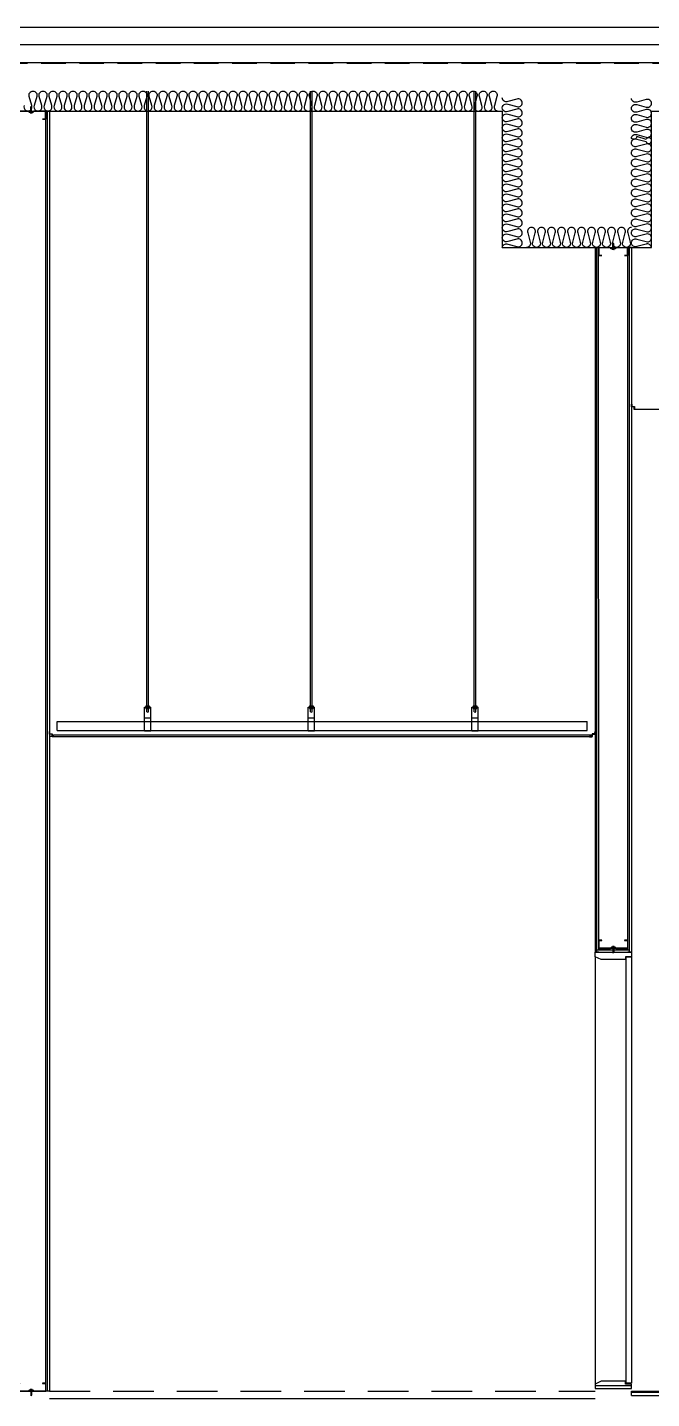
# Model space of a CAD drawing. Header units: millimetres. Extents: x 17311 to 801382, y -242618 to -104888.
# Drawn here: x 527890 to 531321, y -194169 to -186629 of the extents above; entities that cross this region are included whole.
import ezdxf

# ---------------------------------------------------------------- set-up
doc = ezdxf.new("R2010")
doc.units = ezdxf.units.MM
doc.header["$LTSCALE"] = 250
doc.linetypes.add('HID', pattern=[2.8, 1.8, -1])
doc.linetypes.add('HIDDEN', pattern=[9.525, 6.35, -3.175])
for name, color, linetype in [('8입면선', 8, 'Continuous'), ('A-CEIL', 8, 'Continuous'), ('A-CEIL_EL', 8, 'Continuous'), ('A-DOOR', 4, 'Continuous'), ('A-ELE-4', 4, 'Continuous'), ('A-ELE-8', 8, 'Continuous'), ('A-FIN', 6, 'Continuous'), ('A-FIN-8', 8, 'Continuous'), ('A-HAT-WIREMESH', 9, 'g_mesh'), ('A-WALL-D', 7, 'Continuous'), ('A-WP', 1, 'HID'), ('GAGAM-DT', 7, 'Continuous'), ('ISL', 251, 'Continuous'), ('MO-S', 3, 'Continuous'), ('악세스 350', 7, 'Continuous'), ('인테리어', 7, 'HIDDEN'), ('입면', 7, 'Continuous')]:
    doc.layers.add(name, color=color, linetype=linetype)
doc.layers.add('CK', color=221, linetype='Continuous', plot=False)
doc.layers.add('NOPLOT', color=191, linetype='Continuous', plot=False)
doc.styles.add('Gdim', font='')
doc.styles.get('Gdim').set_extended_font_data('Dotum')
doc.linetypes.add('g_mesh', pattern='A,10,-0.8,["X",Gdim,S=0.6,R=0,X=-0.15,Y=-0.3],-0.8', length=11.6)

# ---------------------------------------------------------------- blocks, each defined once
blk = doc.blocks.new('*U81')
at = {"layer": '8입면선', "color": 8}
for p, q in [((3316397.6, 472011.4), (3316397.6, 479051.4)), ((3316577.6, 472011.4), (3316577.6, 479051.4))]:
    blk.add_line(p, q, dxfattribs=at)
at = {"layer": 'A-WALL-D'}
for p, q in [((3316387.6, 479051.4), (3316387.6, 472011.4)), ((3316407.6, 479051.4), (3316387.6, 479051.4)), ((3316407.6, 472021.4), (3316407.6, 479051.4)), ((3316567.6, 472021.4), (3316567.6, 479051.4)), ((3316587.6, 479051.4), (3316567.6, 479051.4)), ((3316587.6, 479051.4), (3316587.6, 472011.4)), ((3316407.6, 472011.4), (3316387.6, 472011.4)), ((3316587.6, 472011.4), (3316567.6, 472011.4))]:
    blk.add_line(p, q, dxfattribs=at)
at = {"layer": 'CK', "linetype": 'Continuous'}
blk.add_line((3316472.9, 472011.4), (3316502.3, 472011.4), dxfattribs=at)
at = {"layer": 'GAGAM-DT', "color": 8}
for p, q in [((3316492.7, 479045.6), (3316482.8, 479045.6)), ((3316482.8, 479045.6), (3316482.8, 479042.1)), ((3316491.2, 479040.6), (3316484.3, 479040.6)), ((3316485.3, 479045.6), (3316485.3, 479077)), ((3316490.3, 479071.5), (3316485.3, 479077)), ((3316485.3, 479045.6), (3316485.3, 479040.6)), ((3316490.3, 479045.6), (3316490.3, 479071.5)), ((3316490.3, 479045.6), (3316490.3, 479040.6)), ((3316492.7, 479045.6), (3316492.7, 479042.1)), ((3316482.8, 472017.2), (3316482.8, 472020.7)), ((3316492.7, 472017.2), (3316482.8, 472017.2)), ((3316491.2, 472022.2), (3316484.3, 472022.2)), ((3316485.3, 472017.2), (3316485.3, 472022.2)), ((3316485.3, 472017.2), (3316485.3, 471985.8)), ((3316490.3, 472017.2), (3316490.3, 472022.2)), ((3316490.3, 472017.2), (3316490.3, 471991.3)), ((3316492.7, 472017.2), (3316492.7, 472020.7)), ((3316490.3, 471991.3), (3316485.3, 471985.8))]:
    blk.add_line(p, q, dxfattribs=at)
for centre, start, end in [((3316484.3, 479042.1), 180, 270), ((3316491.2, 479042.1), 270, 0), ((3316484.3, 472020.7), 90, 180), ((3316491.2, 472020.7), 0, 90)]:
    blk.add_arc(centre, 1.51, start, end, dxfattribs=at)
at = {"layer": '입면', "color": 6}
for p, q in [((3316407.6, 479006.4), (3316407.6, 479051.4)), ((3316407.6, 479051.4), (3316472.9, 479051.4)), ((3316472.4, 479050.2), (3316408.8, 479050.2)), ((3316408.8, 479050.2), (3316408.8, 479007.6)), ((3316477.4, 479044.4), (3316472.4, 479050.2)), ((3316472.9, 479051.4), (3316477.9, 479045.6)), ((3316497.8, 479044.4), (3316477.4, 479044.4)), ((3316477.9, 479045.6), (3316497.3, 479045.6)), ((3316497.3, 479045.6), (3316502.3, 479051.4)), ((3316502.8, 479050.2), (3316497.8, 479044.4)), ((3316502.3, 479051.4), (3316567.6, 479051.4)), ((3316566.4, 479050.2), (3316502.8, 479050.2)), ((3316566.4, 479007.6), (3316566.4, 479050.2)), ((3316567.6, 479051.4), (3316567.6, 479006.4)), ((3316425.4, 479006.4), (3316407.6, 479006.4)), ((3316408.8, 479007.6), (3316425.4, 479007.6)), ((3316425.4, 479007.6), (3316425.4, 479006.4)), ((3316549.8, 479006.4), (3316549.8, 479007.6)), ((3316549.8, 479007.6), (3316566.4, 479007.6)), ((3316567.6, 479006.4), (3316549.8, 479006.4)), ((3316425.4, 472056.4), (3316407.6, 472056.4)), ((3316407.6, 472056.4), (3316407.6, 472011.4)), ((3316407.6, 472011.4), (3316472.9, 472011.4)), ((3316408.8, 472012.6), (3316408.8, 472055.2)), ((3316408.8, 472055.2), (3316425.4, 472055.2)), ((3316472.4, 472012.6), (3316408.8, 472012.6)), ((3316425.4, 472055.2), (3316425.4, 472056.4)), ((3316477.4, 472018.5), (3316472.4, 472012.6)), ((3316472.9, 472011.4), (3316477.9, 472017.3)), ((3316497.8, 472018.5), (3316477.4, 472018.5)), ((3316477.9, 472017.3), (3316497.3, 472017.3)), ((3316497.3, 472017.3), (3316502.3, 472011.4)), ((3316502.8, 472012.6), (3316497.8, 472018.5)), ((3316502.3, 472011.4), (3316567.6, 472011.4)), ((3316566.4, 472012.6), (3316502.8, 472012.6)), ((3316567.6, 472056.4), (3316549.8, 472056.4)), ((3316549.8, 472056.4), (3316549.8, 472055.2)), ((3316549.8, 472055.2), (3316566.4, 472055.2)), ((3316566.4, 472055.2), (3316566.4, 472012.6)), ((3316567.6, 472011.4), (3316567.6, 472056.4))]:
    blk.add_line(p, q, dxfattribs=at)
blk = doc.blocks.new('*U100')
at = {"layer": '8입면선', "color": 8}
for p, q in [((10, 0), (9.6, 3875)), ((190, 0), (189.6, 3875)), ((190, 10), (10, 10))]:
    blk.add_line(p, q, dxfattribs=at)
at = {"layer": 'A-WALL-D'}
for p, q in [((-0.4, 3875), (0, 0)), ((19.6, 3875), (-0.4, 3875)), ((20, 10), (19.6, 3875)), ((180, 10), (179.6, 3875)), ((199.6, 3875), (179.6, 3875)), ((199.6, 3875), (200, 0)), ((20, 0), (0, 0)), ((180, 20), (20, 20)), ((20, 0), (180, 0)), ((200, 0), (180, 0))]:
    blk.add_line(p, q, dxfattribs=at)
at = {"layer": 'GAGAM-DT', "color": 8}
for p, q in [((104.7, 3869.2), (94.7, 3869.2)), ((94.7, 3869.2), (94.7, 3865.7)), ((103.2, 3864.2), (96.2, 3864.2)), ((97.2, 3869.2), (97.2, 3900.6)), ((102.2, 3895.1), (97.2, 3900.6)), ((97.2, 3869.2), (97.2, 3864.2)), ((102.2, 3869.2), (102.2, 3895.1)), ((102.2, 3869.2), (102.2, 3864.2)), ((104.7, 3869.2), (104.7, 3865.7)), ((95.1, 25.8), (95.1, 29.3)), ((105.1, 25.8), (95.1, 25.8)), ((103.6, 30.8), (96.7, 30.8)), ((97.6, 25.8), (97.6, 30.8)), ((97.6, 25.8), (97.6, -5.6)), ((102.6, 25.8), (102.6, 30.8)), ((102.6, 25.8), (102.6, -0.1)), ((105.1, 25.8), (105.1, 29.3)), ((102.6, -0.1), (97.6, -5.6))]:
    blk.add_line(p, q, dxfattribs=at)
for centre, start, end in [((96.2, 3865.7), 180, 270), ((103.2, 3865.7), 270, 0), ((96.7, 29.3), 90, 180), ((103.6, 29.3), 0, 90)]:
    blk.add_arc(centre, 1.51, start, end, dxfattribs=at)
at = {"layer": '입면', "color": 6}
for p, q in [((19.6, 3830), (19.6, 3875)), ((19.6, 3875), (84.9, 3875)), ((84.4, 3873.8), (20.8, 3873.8)), ((20.8, 3873.8), (20.8, 3831.2)), ((89.3, 3868), (84.4, 3873.8)), ((84.9, 3875), (89.9, 3869.2)), ((109.8, 3868), (89.3, 3868)), ((89.9, 3869.2), (109.3, 3869.2)), ((109.3, 3869.2), (114.2, 3875)), ((114.8, 3873.8), (109.8, 3868)), ((114.2, 3875), (179.6, 3875)), ((178.4, 3873.8), (114.8, 3873.8)), ((178.4, 3831.2), (178.4, 3873.8)), ((179.6, 3875), (179.6, 3830)), ((37.4, 3830), (19.6, 3830)), ((20.8, 3831.2), (37.4, 3831.2)), ((37.4, 3831.2), (37.4, 3830)), ((161.7, 3830), (161.7, 3831.2)), ((161.7, 3831.2), (178.4, 3831.2)), ((179.6, 3830), (161.7, 3830)), ((37.8, 65), (20, 65)), ((20, 65), (20, 20)), ((20, 20), (85.3, 20)), ((21.2, 21.2), (21.2, 63.8)), ((21.2, 63.8), (37.8, 63.8)), ((84.8, 21.2), (21.2, 21.2)), ((37.8, 63.8), (37.8, 65)), ((89.8, 27), (84.8, 21.2)), ((85.3, 20), (90.3, 25.8)), ((110.2, 27), (89.8, 27)), ((90.3, 25.8), (109.7, 25.8)), ((109.7, 25.8), (114.7, 20)), ((115.2, 21.2), (110.2, 27)), ((114.7, 20), (180, 20)), ((178.8, 21.2), (115.2, 21.2)), ((180, 65), (162.2, 65)), ((162.2, 65), (162.2, 63.8)), ((162.2, 63.8), (178.8, 63.8)), ((178.8, 63.8), (178.8, 21.2)), ((180, 20), (180, 65))]:
    blk.add_line(p, q, dxfattribs=at)
blk = doc.blocks.new('*U110')
at = {"layer": 'A-ELE-4'}
blk.add_line((-11, 0), (23289, 0), dxfattribs=at)
at = {"layer": 'A-ELE-8'}
for p, q in [((-11, -23), (-11, 0)), ((-11, -5), (23289, -5)), ((-11, -23), (23289, -23))]:
    blk.add_line(p, q, dxfattribs=at)

msp = doc.modelspace()

# ---------------------------------------------------------------- linework, layer by layer
at = {"layer": 'A-CEIL'}
for p, q in [((528033.8, -190519.5, 0), (530987.4, -190519.6, 0)), ((528033.8, -190529.5, 0), (530987.4, -190529.6, 0))]:
    msp.add_line(p, q, dxfattribs=at)
at = {"layer": 'A-CEIL_EL'}
for p, q in [((528546.1, -190393.7), (528546.1, -186979.5, 0)), ((528555.1, -190393.7), (528555.1, -186979.5, 0)), ((529446.1, -190393.7), (529446.1, -186979.5, 0)), ((529455.1, -190393.7), (529455.1, -186979.5, 0)), ((530346.1, -190393.7), (530346.1, -186979.5, 0)), ((530355.1, -190393.7), (530355.1, -186979.5, 0)), ((528533.1, -190497.7), (528533.1, -190366.5)), ((528533.1, -190366.5), (528568.1, -190366.5)), ((528533.1, -190367.7), (528568.1, -190367.7)), ((528537.1, -190365), (528564, -190365)), ((528537.1, -190365), (528537.1, -190366.5)), ((528537.1, -190367.7), (528537.1, -190369.2)), ((528537.1, -190369.2), (528564, -190369.2)), ((528541, -190360), (528560.1, -190360)), ((528541, -190360), (528541, -190365)), ((528541, -190369.2), (528541, -190374.2)), ((528541, -190374.2), (528560.1, -190374.2)), ((528546.1, -190393.7), (528546.1, -190374.2)), ((528555.1, -190393.7), (528555.1, -190374.2)), ((528560.1, -190360), (528560.1, -190365)), ((528560.1, -190369.2), (528560.1, -190374.2)), ((528564, -190365), (528564, -190366.5)), ((528564, -190367.7), (528564, -190369.2)), ((528568.1, -190497.7), (528568.1, -190366.5)), ((529433.1, -190497.7), (529433.1, -190366.5)), ((529433.1, -190366.5), (529468.1, -190366.5)), ((529433.1, -190367.7), (529468.1, -190367.7)), ((529437.1, -190365), (529464, -190365)), ((529437.1, -190365), (529437.1, -190366.5)), ((529437.1, -190367.7), (529437.1, -190369.2)), ((529437.1, -190369.2), (529464, -190369.2)), ((529441, -190360), (529460.1, -190360)), ((529441, -190360), (529441, -190365)), ((529441, -190369.2), (529441, -190374.2)), ((529441, -190374.2), (529460.1, -190374.2)), ((529446.1, -190393.7), (529446.1, -190374.2)), ((529455.1, -190393.7), (529455.1, -190374.2)), ((529460.1, -190360), (529460.1, -190365)), ((529460.1, -190369.2), (529460.1, -190374.2)), ((529464, -190365), (529464, -190366.5)), ((529464, -190367.7), (529464, -190369.2)), ((529468.1, -190497.7), (529468.1, -190366.5)), ((530333.1, -190497.7), (530333.1, -190366.5)), ((530333.1, -190366.5), (530368.1, -190366.5)), ((530333.1, -190367.7), (530368.1, -190367.7)), ((530337.1, -190365), (530364, -190365)), ((530337.1, -190365), (530337.1, -190366.5)), ((530337.1, -190367.7), (530337.1, -190369.2)), ((530337.1, -190369.2), (530364, -190369.2)), ((530341, -190360), (530360.1, -190360)), ((530341, -190360), (530341, -190365)), ((530341, -190369.2), (530341, -190374.2)), ((530341, -190374.2), (530360.1, -190374.2)), ((530346.1, -190393.7), (530346.1, -190374.2)), ((530355.1, -190393.7), (530355.1, -190374.2)), ((530360.1, -190360), (530360.1, -190365)), ((530360.1, -190369.2), (530360.1, -190374.2)), ((530364, -190365), (530364, -190366.5)), ((530364, -190367.7), (530364, -190369.2)), ((530368.1, -190497.7), (530368.1, -190366.5)), ((528053.7, -190446.5), (530967.5, -190446.6)), ((528053.7, -190496.5), (528053.7, -190446.5)), ((528533.1, -190426), (528568.1, -190426)), ((528533.1, -190446.5), (528568.1, -190446.5)), ((529433.1, -190426), (529468.1, -190426)), ((529433.1, -190446.5), (529468.1, -190446.5)), ((530333.1, -190426), (530368.1, -190426)), ((530333.1, -190446.5), (530368.1, -190446.5)), ((530967.5, -190496.6), (530967.5, -190446.6)), ((528053.7, -190496.5), (530967.5, -190496.6)), ((528533.1, -190496.5), (528568.1, -190496.5)), ((528533.1, -190497.7), (528568.1, -190497.7)), ((529433.1, -190496.5), (529468.1, -190496.5)), ((529433.1, -190497.7), (529468.1, -190497.7)), ((530333.1, -190496.5), (530368.1, -190496.5)), ((530333.1, -190497.7), (530368.1, -190497.7))]:
    msp.add_line(p, q, dxfattribs=at)
for centre in [(528550.6, -190382.1), (529450.6, -190382.1), (530350.6, -190382.1)]:
    msp.add_arc(centre, 12.4, 248.71498, 291.28502, dxfattribs=at)
at = {"layer": 'A-DOOR', "color": 9}
msp.add_line((531010.7, -191739.5), (531010.7, -194089.5), dxfattribs=at)
at = {"layer": 'A-DOOR', "linetype": 'Continuous'}
for points in [[(531210.7, -191739.5), (531177.7, -191739.5), (531177.7, -191754.5), (531043.7, -191754.5), (531010.7, -191739.5), (531010.7, -191714.5), (531210.7, -191714.5)], [(531210.7, -194084.5), (531180.7, -194084.5), (531180.7, -191739.5), (531210.7, -191739.5)], [(531210.7, -194089.5), (531177.7, -194089.5), (531177.7, -194074.5), (531043.7, -194074.5), (531010.7, -194089.5), (531010.7, -194114.5), (531210.7, -194114.5)]]:
    msp.add_lwpolyline(points, close=True, dxfattribs=at)
at = {"layer": 'A-FIN'}
msp.add_line((562192.7, -186629.5), (527628.7, -186629.5), dxfattribs=at)
at = {"layer": 'A-FIN-8'}
for p, q in [((527128.9, -186821.5), (562692.4, -186821.5)), ((528010.7, -194169.5), (531010.7, -194169.5))]:
    msp.add_line(p, q, dxfattribs=at)
at = {"layer": 'A-HAT-WIREMESH', "ltscale": 0.6}
msp.add_line((562702.7, -186725.5), (527118.7, -186725.5), dxfattribs=at)
at = {"layer": 'A-WP', "ltscale": 0.3}
msp.add_line((527125.8, -186826.5), (562695.5, -186826.5), dxfattribs=at)
at = {"layer": 'ISL'}
for p, q in [((528033.8, -190529.5), (528033.8, -190519.5)), ((530987.4, -190529.6), (530987.4, -190519.6))]:
    msp.add_line(p, q, dxfattribs=at)
for points in [[(527872.6, -187059.7, 1.449198), (527913.7, -187059.7), (527900.1, -187009.3, -0.524856), (527920.7, -186979.5, -0.524856), (527941.2, -187009.3), (527927.6, -187059.7, 1.449198), (527968.7, -187059.7), (527955.1, -187009.3, -0.524856), (527975.7, -186979.5, -0.524856), (527996.2, -187009.3), (527982.6, -187059.7, 1.449198), (528023.7, -187059.7), (528010.1, -187009.3, -0.524856), (528030.7, -186979.5, -0.524856), (528051.2, -187009.3), (528037.6, -187059.7, 1.449198), (528078.7, -187059.7), (528065.1, -187009.3, -0.524856), (528085.7, -186979.5, -0.524856), (528106.2, -187009.3), (528092.6, -187059.7, 0.524933), (528113.2, -187089.5, 0.524933), (528133.7, -187059.7), (528120.1, -187009.3, -0.524856), (528140.7, -186979.5, -0.524856), (528161.2, -187009.3), (528147.6, -187059.7, 1.449198), (528188.7, -187059.7), (528175.1, -187009.3, -0.524856), (528195.7, -186979.5, -0.524856), (528216.2, -187009.3), (528202.6, -187059.7, 1.449198), (528243.7, -187059.7), (528230.1, -187009.3, -0.524856), (528250.7, -186979.5, -0.524856), (528271.2, -187009.3), (528257.6, -187059.7, 1.449198), (528298.7, -187059.7), (528285.1, -187009.3, -0.524856), (528305.7, -186979.5, -0.524856), (528326.2, -187009.3), (528312.6, -187059.7, 1.449198), (528353.7, -187059.7), (528340.1, -187009.3, -0.524856), (528360.7, -186979.5, -0.524856), (528381.2, -187009.3), (528367.6, -187059.7, 1.449198), (528408.7, -187059.7), (528395.1, -187009.3, -0.524856), (528415.7, -186979.5, -0.524856), (528436.2, -187009.3), (528422.6, -187059.7, 1.449198), (528463.7, -187059.7), (528450.1, -187009.3, -0.524856), (528470.7, -186979.5, -0.524856), (528491.2, -187009.3), (528477.6, -187059.7, 1.449198), (528518.7, -187059.7), (528505.1, -187009.3, -0.524856), (528525.7, -186979.5, -0.524856), (528546.2, -187009.3), (528532.6, -187059.7, 1.449198), (528573.7, -187059.7), (528560.1, -187009.3, -0.524856), (528580.7, -186979.5, -0.524856), (528601.2, -187009.3), (528587.6, -187059.7, 1.449198), (528628.7, -187059.7), (528615.1, -187009.3, -0.524856), (528635.7, -186979.5, -0.524856), (528656.2, -187009.3), (528642.6, -187059.7, 1.449198), (528683.7, -187059.7), (528670.1, -187009.3, -0.524856), (528690.7, -186979.5, -0.524856), (528711.2, -187009.3), (528697.6, -187059.7, 1.449198), (528738.7, -187059.7), (528725.1, -187009.3, -0.524856), (528745.7, -186979.5, -0.524856), (528766.2, -187009.3), (528752.6, -187059.7, 1.449198), (528793.7, -187059.7), (528780.1, -187009.3, -0.524856), (528800.7, -186979.5, -0.524856), (528821.2, -187009.3), (528807.6, -187059.7, 1.449198), (528848.7, -187059.7), (528835.1, -187009.3, -0.524856), (528855.7, -186979.5, -0.524856), (528876.2, -187009.3), (528862.6, -187059.7, 1.449198), (528903.7, -187059.7), (528890.1, -187009.3, -0.524856), (528910.7, -186979.5, -0.524856), (528931.2, -187009.3), (528917.6, -187059.7, 1.449198), (528958.7, -187059.7), (528945.1, -187009.3, -0.524856), (528965.7, -186979.5, -0.524856), (528986.2, -187009.3), (528972.6, -187059.7, 1.449198), (529013.7, -187059.7), (529000.1, -187009.3, -0.524856), (529020.7, -186979.5, -0.524856), (529041.2, -187009.3), (529027.6, -187059.7, 1.449198), (529068.7, -187059.7), (529055.1, -187009.3, -0.524856), (529075.7, -186979.5, -0.524856), (529096.2, -187009.3), (529082.6, -187059.7, 1.449198), (529123.7, -187059.7), (529110.1, -187009.3, -0.524856), (529130.7, -186979.5, -0.524856), (529151.2, -187009.3), (529137.6, -187059.7, 1.449198), (529178.7, -187059.7), (529165.1, -187009.3, -0.524856), (529185.7, -186979.5, -0.524856), (529206.2, -187009.3), (529192.6, -187059.7, 1.449198), (529233.7, -187059.7), (529220.1, -187009.3, -0.524856), (529240.7, -186979.5, -0.524856), (529261.2, -187009.3), (529247.6, -187059.7, 1.449198), (529288.7, -187059.7), (529275.1, -187009.3, -0.524856), (529295.7, -186979.5, -0.524856), (529316.2, -187009.3), (529302.6, -187059.7, 1.449198), (529343.7, -187059.7), (529330.1, -187009.3, -0.524856), (529350.7, -186979.5, -0.524856), (529371.2, -187009.3), (529357.6, -187059.7, 1.449198), (529398.7, -187059.7), (529385.1, -187009.3, -0.524856), (529405.7, -186979.5, -0.524856), (529426.2, -187009.3), (529412.6, -187059.7, 1.449198), (529453.7, -187059.7), (529440.1, -187009.3, -0.524856), (529460.7, -186979.5, -0.524856), (529481.2, -187009.3), (529467.6, -187059.7, 1.449198), (529508.7, -187059.7), (529495.1, -187009.3, -0.524856), (529515.7, -186979.5, -0.524856), (529536.2, -187009.3), (529522.6, -187059.7, 1.449198), (529563.7, -187059.7), (529550.1, -187009.3, -0.524856), (529570.7, -186979.5, -0.524856), (529591.2, -187009.3), (529577.6, -187059.7, 1.449198), (529618.7, -187059.7), (529605.1, -187009.3, -0.524856), (529625.7, -186979.5, -0.524856), (529646.2, -187009.3), (529632.6, -187059.7, 1.449198), (529673.7, -187059.7), (529660.1, -187009.3, -0.524856), (529680.7, -186979.5, -0.524856), (529701.2, -187009.3), (529687.6, -187059.7, 1.449198), (529728.7, -187059.7), (529715.1, -187009.3, -0.524856), (529735.7, -186979.5, -0.524856), (529756.2, -187009.3), (529742.6, -187059.7, 1.449198), (529783.7, -187059.7), (529770.1, -187009.3, -0.524856), (529790.7, -186979.5, -0.524856), (529811.2, -187009.3), (529797.6, -187059.7, 1.449198), (529838.7, -187059.7), (529825.1, -187009.3, -0.524856), (529845.7, -186979.5, -0.524856), (529866.2, -187009.3), (529852.6, -187059.7, 1.449198), (529893.7, -187059.7), (529880.1, -187009.3, -0.524856), (529900.7, -186979.5, -0.524856), (529921.2, -187009.3), (529907.6, -187059.7, 1.449198), (529948.7, -187059.7), (529935.1, -187009.3, -0.524856), (529955.7, -186979.5, -0.524856), (529976.2, -187009.3), (529962.6, -187059.7, 1.449198), (530003.7, -187059.7), (529990.1, -187009.3, -0.524856), (530010.7, -186979.5, -0.524856), (530031.2, -187009.3), (530017.6, -187059.7, 1.449198), (530058.7, -187059.7), (530045.1, -187009.3, -0.524856), (530065.7, -186979.5, -0.524856), (530086.2, -187009.3), (530072.6, -187059.7, 1.449198), (530113.7, -187059.7), (530100.1, -187009.3, -0.524856), (530120.7, -186979.5, -0.524856), (530141.2, -187009.3), (530127.6, -187059.7, 1.449198), (530168.7, -187059.7), (530155.1, -187009.3, -0.524856), (530175.7, -186979.5, -0.524856), (530196.2, -187009.3), (530182.6, -187059.7, 1.449198), (530223.7, -187059.7), (530210.1, -187009.3, -0.524856), (530230.7, -186979.5, -0.524856), (530251.2, -187009.3), (530237.6, -187059.7, 1.449198), (530278.7, -187059.7), (530265.1, -187009.3, -0.524856), (530285.7, -186979.5, -0.524856), (530306.2, -187009.3), (530292.6, -187059.7, 1.449198), (530333.7, -187059.7), (530320.1, -187009.3, -0.524856), (530340.7, -186979.5, -0.524856), (530361.2, -187009.3), (530347.6, -187059.7, 1.449198), (530388.7, -187059.7), (530375.1, -187009.3, -0.524856), (530395.7, -186979.5, -0.524856), (530416.2, -187009.3), (530402.6, -187059.7, 1.449198), (530443.7, -187059.7), (530430.1, -187009.3, -0.524856), (530450.7, -186979.5, -0.524856), (530471.2, -187009.3), (530457.6, -187059.7, 0.524933), (530478.2, -187089.5, 0.524933)], [(530500.8, -187839.5, -0.489145), (530530.5, -187821.4), (530580.9, -187835.1, 0.524856), (530610.7, -187814.5, 0.524856), (530580.9, -187793.9), (530530.5, -187807.6, -1.449198), (530530.5, -187766.4), (530580.9, -187780.1, 0.524856), (530610.7, -187759.5, 0.524856), (530580.9, -187738.9), (530530.5, -187752.6, -1.449198), (530530.5, -187711.4), (530580.9, -187725.1, 0.524856), (530610.7, -187704.5, 0.524856), (530580.9, -187683.9), (530530.5, -187697.6, -1.449198), (530530.5, -187656.4), (530580.9, -187670.1, 0.524856), (530610.7, -187649.5, 0.524856), (530580.9, -187628.9), (530530.5, -187642.6, -1.449198), (530530.5, -187601.4), (530580.9, -187615.1, 0.524856), (530610.7, -187594.5, 0.524856), (530580.9, -187573.9), (530530.5, -187587.6, -1.449198), (530530.5, -187546.4), (530580.9, -187560.1, 0.524856), (530610.7, -187539.5, 0.524856), (530580.9, -187518.9), (530530.5, -187532.6, -1.449198), (530530.5, -187491.4), (530580.9, -187505.1, 0.524856), (530610.7, -187484.5, 0.524856), (530580.9, -187463.9), (530530.5, -187477.6, -1.449198), (530530.5, -187436.4), (530580.9, -187450.1, 0.524856), (530610.7, -187429.5, 0.524856), (530580.9, -187408.9), (530530.5, -187422.6, -1.449198), (530530.5, -187381.4), (530580.9, -187395.1, 0.524856), (530610.7, -187374.5, 0.524856), (530580.9, -187353.9), (530530.5, -187367.6, -1.449198), (530530.5, -187326.4), (530580.9, -187340.1, 0.524856), (530610.7, -187319.5, 0.524856), (530580.9, -187298.9), (530530.5, -187312.6, -1.449198), (530530.5, -187271.4), (530580.9, -187285.1, 0.524856), (530610.7, -187264.5, 0.524856), (530580.9, -187243.9), (530530.5, -187257.6, -1.449198), (530530.5, -187216.4), (530580.9, -187230.1, 0.524856), (530610.7, -187209.5, 0.524856), (530580.9, -187188.9), (530530.5, -187202.6, -1.449198), (530530.5, -187161.4), (530580.9, -187175.1, 0.524856), (530610.7, -187154.5, 0.524856), (530580.9, -187133.9), (530530.5, -187147.6, -1.449198), (530530.5, -187106.4), (530580.9, -187120.1, 0.524856), (530610.7, -187099.5, 0.524856), (530580.9, -187078.9), (530530.5, -187092.6, -1.449198), (530530.5, -187051.4), (530580.9, -187065.1, 0.524856), (530610.7, -187044.5, 0.524856), (530580.9, -187023.9), (530530.5, -187037.6, -0.524933), (530500.7, -187017)], [(531320.5, -187839.5, 0.489145), (531290.9, -187821.4), (531240.5, -187835.1, -0.524856), (531210.7, -187814.5, -0.524856), (531240.5, -187793.9), (531290.9, -187807.6, 1.449198), (531290.9, -187766.4), (531240.5, -187780.1, -0.524856), (531210.7, -187759.5, -0.524856), (531240.5, -187738.9), (531290.9, -187752.6, 1.449198), (531290.9, -187711.4), (531240.5, -187725.1, -0.524856), (531210.7, -187704.5, -0.524856), (531240.5, -187683.9), (531290.9, -187697.6, 1.449198), (531290.9, -187656.4), (531240.5, -187670.1, -0.524856), (531210.7, -187649.5, -0.524856), (531240.5, -187628.9), (531290.9, -187642.6, 1.449198), (531290.9, -187601.4), (531240.5, -187615.1, -0.524856), (531210.7, -187594.5, -0.524856), (531240.5, -187573.9), (531290.9, -187587.6, 1.449198), (531290.9, -187546.4), (531240.5, -187560.1, -0.524856), (531210.7, -187539.5, -0.524856), (531240.5, -187518.9), (531290.9, -187532.6, 1.449198), (531290.9, -187491.4), (531240.5, -187505.1, -0.524856), (531210.7, -187484.5, -0.524856), (531240.5, -187463.9), (531290.9, -187477.6, 1.449198), (531290.9, -187436.4), (531240.5, -187450.1, -0.524856), (531210.7, -187429.5, -0.524856), (531240.5, -187408.9), (531290.9, -187422.6, 1.449198), (531290.9, -187381.4), (531240.5, -187395.1, -0.524856), (531210.7, -187374.5, -0.524856), (531240.5, -187353.9), (531290.9, -187367.6, 1.449198), (531290.9, -187326.4), (531240.5, -187340.1, -0.524856), (531210.7, -187319.5, -0.524856), (531240.5, -187298.9), (531290.9, -187312.6, 1.449198), (531290.9, -187271.4), (531240.5, -187285.1, -0.524856), (531210.7, -187264.5, -0.524856), (531240.5, -187243.9), (531290.9, -187257.6, 5.351885), (531290.9, -187246.4), (531240.5, -187230.1, -0.607988), (531210.7, -187239.5, -0.524856), (531240.5, -187218.9), (531290.9, -187232.6, 1.449198), (531290.9, -187191.4), (531240.5, -187205.1, -0.524856), (531210.7, -187184.5, -0.524856), (531240.5, -187163.9), (531290.9, -187177.6, 1.449198), (531290.9, -187136.4), (531240.5, -187150.1, -0.524856), (531210.7, -187129.5, -0.524856), (531240.5, -187108.9), (531290.9, -187122.6, 1.449198), (531290.9, -187081.4), (531240.5, -187095.1, -0.524856), (531210.7, -187074.5, -0.524856), (531240.5, -187053.9), (531290.9, -187067.6, 0.524933), (531320.7, -187047, 0.524933), (531290.9, -187026.4), (531240.5, -187040.1, -0.524854), (531210.7, -187019.5, -0.524854)], [(531210.7, -187729.5, 0.524856), (531190.1, -187759.3), (531203.7, -187809.7, -1.449198), (531162.6, -187809.7), (531176.2, -187759.3, 0.524856), (531155.7, -187729.5, 0.524856), (531135.1, -187759.3), (531148.7, -187809.7, -1.449198), (531107.6, -187809.7), (531121.2, -187759.3, 0.524856), (531100.7, -187729.5, 0.524856), (531080.1, -187759.3), (531093.7, -187809.7, -1.449198), (531052.6, -187809.7), (531066.2, -187759.3, 0.524856), (531045.7, -187729.5, 0.524856), (531025.1, -187759.3), (531038.7, -187809.7, -1.449198), (530997.6, -187809.7), (531011.2, -187759.3, 0.524856), (530990.7, -187729.5, 0.524856), (530970.1, -187759.3), (530983.7, -187809.7, -1.449198), (530942.6, -187809.7), (530956.2, -187759.3, 0.524856), (530935.7, -187729.5, 0.524856), (530915.1, -187759.3), (530928.7, -187809.7, -1.449198), (530887.6, -187809.7), (530901.2, -187759.3, 0.524856), (530880.7, -187729.5, 0.524856), (530860.1, -187759.3), (530873.7, -187809.7, -1.449198), (530832.6, -187809.7), (530846.2, -187759.3, 0.524856), (530825.7, -187729.5, 0.524856), (530805.1, -187759.3), (530818.7, -187809.7, -1.449198), (530777.6, -187809.7), (530791.2, -187759.3, 0.524856), (530770.7, -187729.5, 0.524856), (530750.1, -187759.3), (530763.7, -187809.7, -1.449198), (530722.6, -187809.7), (530736.2, -187759.3, 0.524856), (530715.7, -187729.5, 0.524856), (530695.1, -187759.3), (530708.7, -187809.7, -1.449198), (530667.6, -187809.7), (530681.2, -187759.3, 0.524856), (530660.7, -187729.5, 0.524856), (530640.1, -187759.3), (530653.7, -187809.7, -0.524951), (530633.2, -187839.5, -0.524951)]]:
    msp.add_lwpolyline(points, format="xyb", dxfattribs=at)
msp.add_lwpolyline([(515310.7, -188539.5), (516100.7, -188539.5), (516100.7, -189239.5), (516920.7, -189239.5), (516920.7, -188539.5), (519700.7, -188539.5), (519700.7, -189239.5), (520520.7, -189239.5), (520520.7, -188489.5), (523300.7, -188489.5), (523300.7, -189239.5), (524120.7, -189239.5), (524120.7, -188489.5), (527620.7, -188489.5), (527620.7, -187089.5), (530500.7, -187089.5), (530500.7, -187839.5), (531320.7, -187839.5), (531320.7, -187089.5), (534100.7, -187089.5), (534100.7, -187839.5), (534920.7, -187839.5), (534920.7, -187089.5), (537700.7, -187089.5)], dxfattribs=at)
at = {"layer": 'MO-S'}
for p, q in [((528015.5, -190508.3), (528007.4, -190508.3)), ((531005.7, -190508.4), (531013.8, -190508.4))]:
    msp.add_line(p, q, dxfattribs=at)
for points in [[(528010.7, -190500.7), (528011.9, -190500.7), (528011.9, -190514.5), (528026.9, -190514.5), (528026.9, -190529.5), (528040.7, -190529.5), (528040.7, -190530.7), (528025.7, -190530.7), (528025.7, -190515.7), (528010.7, -190515.7)], [(531010.5, -190500.8), (531009.3, -190500.8), (531009.3, -190514.6), (530994.3, -190514.6), (530994.3, -190529.6), (530980.5, -190529.6), (530980.5, -190530.8), (530995.5, -190530.8), (530995.5, -190515.8), (531010.5, -190515.8)]]:
    msp.add_lwpolyline(points, close=True, dxfattribs=at)
at = {"layer": 'NOPLOT'}
for p, q in [((528026.9, -190529.5), (528010.7, -190529.5)), ((531210.7, -194099.5), (531010.7, -194099.5))]:
    msp.add_line(p, q, dxfattribs=at)
at = {"layer": '인테리어', "linetype": 'HID', "ltscale": 0.5}
for p, q in [((531215.5, -188708.3), (531207.4, -188708.3)), ((528010.7, -194129.5), (531010.7, -194129.5))]:
    msp.add_line(p, q, dxfattribs=at)
at = {"layer": '인테리어', "linetype": 'HID'}
msp.add_lwpolyline([(531210.7, -188700.7), (531211.9, -188700.7), (531211.9, -188714.5), (531226.9, -188714.5), (531226.9, -188729.5), (531240.7, -188729.5), (531240.7, -188730.7), (531225.7, -188730.7), (531225.7, -188715.7), (531210.7, -188715.7)], close=True, dxfattribs=at)
msp.add_lwpolyline([(531226.9, -188729.5), (554494.5, -188729.5)], dxfattribs=at)

# ---------------------------------------------------------------- block references
at = {"layer": 'A-WALL-D'}
for name, p in [('*U81', (-2788576.9, -666140.9)), ('*U100', (531010.7, -191714.5))]:
    msp.add_blockref(name, p, dxfattribs=at)
at = {"layer": '악세스 350'}
msp.add_blockref('*U110', (531221.7, -194129.5), dxfattribs=at)

doc.saveas('drawing.dxf')
